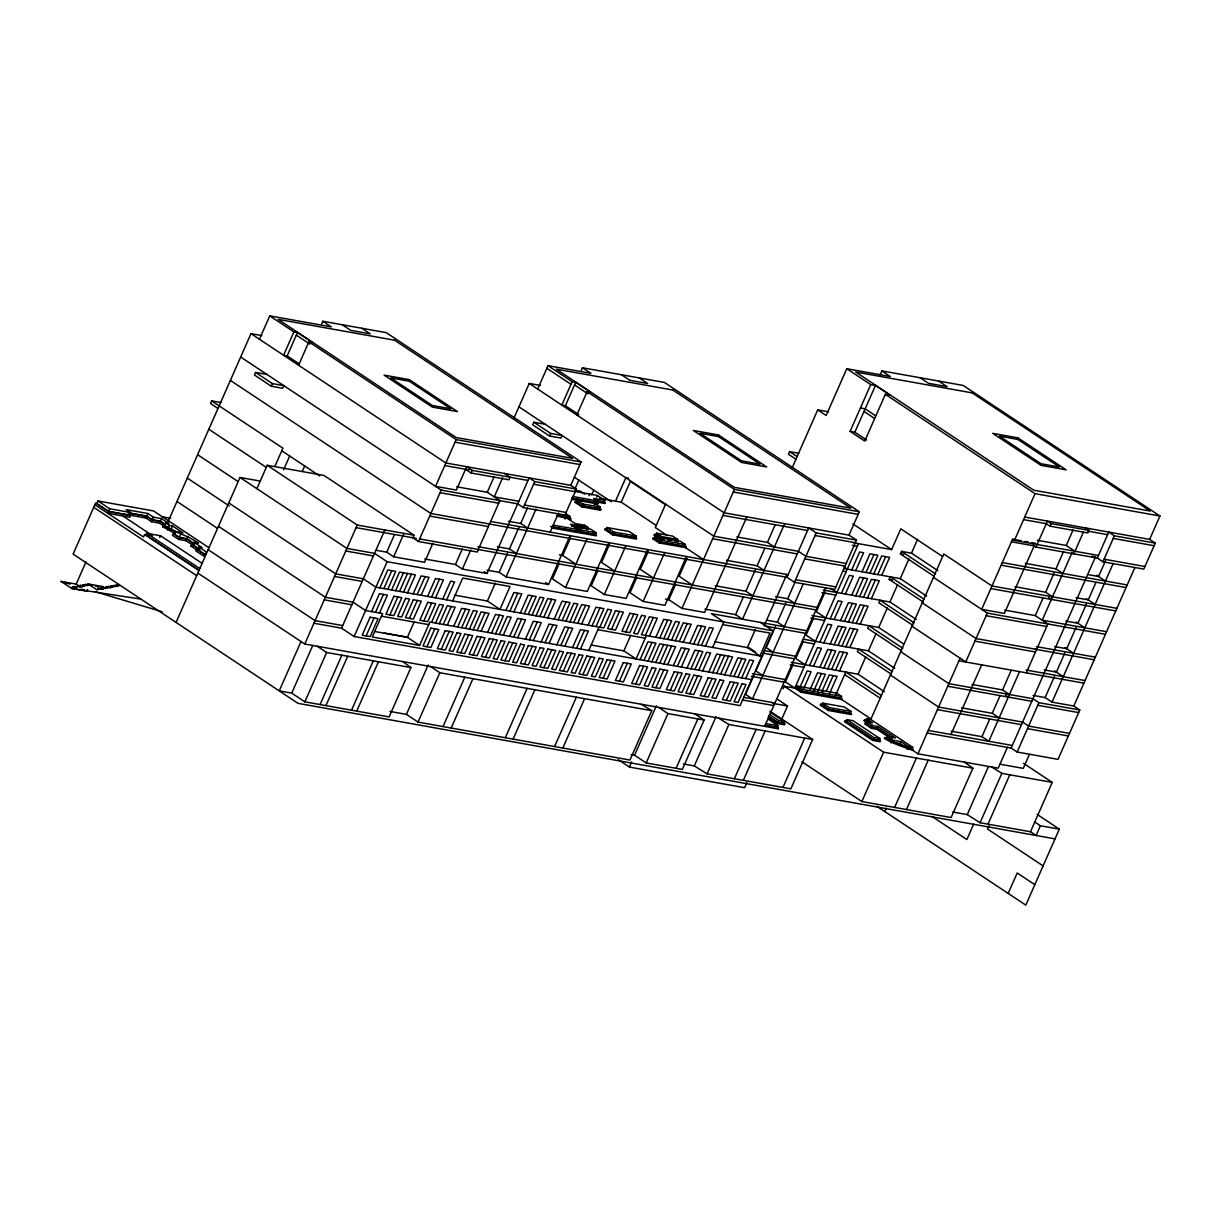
<?xml version="1.0" encoding="UTF-8"?>
<svg xmlns="http://www.w3.org/2000/svg" width="1221" height="1221" viewBox="0 0 1221 1221"><rect width="100%" height="100%" fill="white"/><g stroke="black" fill="none" stroke-linecap="round" stroke-linejoin="round"><path stroke-width="1.5" d="M208.974 547.725L153.525 510.927L97.985 500.976L96.871 503.54L108.562 511.309L146.001 518.055L151.541 521.733L159.615 523.183L164.225 526.236M75.839 587.393L72.466 586.797L71.718 588.491L61.05 581.425L76.19 584.126L80.769 587.164M76.19 584.126L85.989 561.919M108.562 511.309L109.692 508.745L130.464 512.469L129.334 515.018M94.872 504.746L107.814 513.308L129.823 517.246L130.571 515.537L108.562 511.599L107.814 513.308L143.544 537.026L144.673 534.477L198.962 570.497M82.707 586.736L77.671 585.836L76.908 587.545L75.061 586.309L74.313 588.018L72.466 586.797M83.623 585.958L80.265 585.347L79.518 587.057L77.671 585.836M86.218 585.485L82.86 584.874L82.112 586.584L80.265 585.347M92.186 585.607L85.455 584.401L84.707 586.095L82.86 584.874M103.205 586.629L88.049 583.913L87.302 585.622L85.455 584.401M87.607 589.499L86.859 591.208L71.718 588.491L140.934 599.099M123.703 514.316L122.955 516.025L152.472 535.607M103.083 589.239L98.046 588.339L97.283 590.048L88.049 583.913M103.999 588.461L100.641 587.866L99.893 589.56L98.046 588.339M106.609 587.988L103.236 587.377L102.488 589.087L100.641 587.866M110.882 587.805L105.83 586.904L105.082 588.598L103.236 587.377M111.798 587.026L108.44 586.416L107.677 588.125L105.83 586.904M114.392 586.538L111.035 585.943L110.287 587.652L108.44 586.416M116.987 586.065L113.629 585.47L112.881 587.164L111.035 585.943M119.597 585.592L116.224 584.981L115.476 586.691L113.629 585.47M130.464 513.141L146.749 516.056L147.878 513.492L153.419 517.17L161.493 518.62L168.88 523.519L165.781 522.97L164.652 525.518L177.427 532.493M146.001 518.055L146.749 516.346L152.289 520.024L160.363 521.474L164.972 524.542M118.849 584.447L118.071 586.202L116.224 584.981M151.541 521.733L152.289 520.024M146.749 516.056L152.289 519.734L153.419 517.17M198.962 570.207L145.91 534.996L146.673 533.287L160.562 535.775L201.892 563.202M220.894 402.548L211.63 400.885L210.485 403.479L217.994 408.47M152.289 519.734L160.363 521.169L161.493 518.62M159.615 523.183L160.363 521.474M175.305 533.592L162.652 526.709L163.416 524.999C174.466 532.57 187.515 535.18 198.428 543.131L194.078 542.353L192.949 544.902L199.618 549.328M159.814 537.484L160.562 535.775M168.177 521.413L250.992 333.638L261.904 335.592M167.582 529.975L168.33 528.266M168.345 527.976L169.475 525.412L172.573 525.976L183.043 532.921L175.58 531.578L174.45 534.142L179.38 537.408L186.828 538.736L194.307 543.696M170.681 530.525L171.444 528.83M171.444 528.525L172.573 525.976M259.432 339.24L269.749 315.873L331.257 326.877L322.817 321.276L321.672 323.87M179.38 537.408L180.51 534.844M179.38 537.698L173.214 533.623L172.466 535.317L178.617 539.407L179.38 537.698L186.828 539.041L194.521 544.139M255.586 372.42L254.441 375.015L271.321 386.218L282.677 388.263L283.821 385.653L272.466 383.623L255.586 372.42L266.941 374.45M186.828 538.736L187.958 536.187M178.617 539.407L186.08 540.735L186.828 539.041M197.634 550.518L190.964 546.092L191.712 544.383M196.612 549.145L195.848 550.839L204.472 556.562L205.22 554.853L196.612 549.145L199.71 549.694L186.08 540.735M198.977 547.1L197.848 549.664L205.235 554.563L206.364 551.999L198.977 547.1L202.076 547.664L194.078 542.353M298.58 365.232L308.882 341.849L312.484 342.491L297.481 332.524L293.879 331.883L283.577 355.265L287.164 355.906L299.176 363.873M271.321 386.218L272.466 383.623M287.164 355.906L297.481 332.524M176.068 622.42L240.003 477.457L259.829 480.998M256.883 488.659L267.201 465.277L323.977 475.442L414.011 535.195L412.866 537.789L418.498 541.529L477.167 552.029L499.862 500.595L487.286 492.261L456.639 486.767M274.893 466.376L282.921 448.199L211.63 400.885M283.593 469.81L289.713 455.952M302.426 471.108L304.716 465.903M301.007 641.529L279.243 690.888L291.727 693.116L304.868 701.831L389.117 716.925L410.882 667.566L402.747 661.553M197.833 573.061L304.762 644.016L357.234 525.03L414.011 535.195M291.727 693.116L312.744 645.466M304.868 701.831L326.633 652.472L410.882 667.566M313.934 623.229L341.559 628.174L384.874 529.975M376.312 550.305L386.736 552.182L394.368 534.859M320.085 704.563L341.865 655.204M354.121 636.523L387.133 561.706L773.061 630.799L740.063 705.616L354.121 636.523L341.559 628.174M325.931 705.616L347.71 656.257M379.884 587.881L387.79 569.948L395.741 571.367L387.835 589.3M386.736 552.182L393.681 556.776L403.983 533.409M371.55 611.614L379.456 593.681L387.408 595.115L379.502 613.034M383.867 588.583L391.773 570.665M375.534 612.316L383.44 594.398M366.163 635.866L374.069 617.948M250.931 333.608L445.863 462.973L570.787 485.332L581.089 461.965L456.181 439.591L435.561 486.355L456.379 490.079L466.681 466.697L472.252 470.39L527.991 480.479M391.62 589.972L399.526 572.054L415.43 574.893L407.524 592.826M395.589 590.689L403.495 572.756M418.498 541.529L441.193 490.094L499.862 500.595M399.572 591.391L407.478 573.473M389.911 614.896L397.817 596.977M351.541 710.195L373.305 660.836M403.541 592.109L411.446 574.191M356.7 711.126L378.479 661.751M432.921 543.253L424.526 562.301L393.681 556.776M413.202 593.833L421.108 575.915L429.044 577.335L421.138 595.268M417.17 594.551L425.076 576.617M465.537 469.307L471.108 473L472.252 470.39M409.401 618.391L417.307 600.457M374.633 631.486L407.387 637.347L414.255 621.764M427.579 596.413L435.485 578.495L443.437 579.914L435.531 597.832M431.547 597.13L439.453 579.197M423.794 620.97L431.7 603.037M513.965 418.101L529.242 383.455L540.491 385.47M218.467 526.297L325.381 597.252L353.022 602.197L365.583 610.546L382.585 613.583L372.268 636.965L419.581 645.436L429.899 622.054L751.525 679.639M424.786 558.989L455.433 564.484L462.301 548.885M487.286 492.261L494.169 476.663M431.547 622.359L439.453 604.426L443.437 605.143L435.531 623.061M442.719 599.129L450.625 581.196L454.594 581.913L446.688 599.832M537.683 389.056L548 365.674L590.918 373.367L582.478 367.765L581.333 370.36M426.923 646.748L434.829 628.83M455.433 564.484L462.377 569.078L470.772 550.03M502.625 477.808L494.23 496.855L518.833 501.266M439.316 623.748L447.222 605.814L455.174 607.234L447.268 625.167M452.64 600.9L462.728 578.037L510.042 586.507L499.954 609.371L487.393 601.037L454.639 595.161M443.284 624.45L451.19 606.532M533.836 422.237L532.692 424.832L549.572 436.034L560.927 438.064L562.072 435.47L550.717 433.44L533.836 422.237L545.192 424.267M389.972 711.446L406.41 714.377L428.174 665.018M441.3 649.328L449.206 631.394M453.693 626.312L461.599 608.394L469.551 609.813L461.645 627.747M457.677 627.029L465.583 609.096M418.04 722.099L439.804 672.74L651.739 710.683L629.96 760.042L418.04 722.099L406.41 714.377M462.377 569.078L486.981 573.488L529.151 477.884L534.767 481.623L576.404 489.072L564.957 515.048L523.321 507.6L517.689 503.861L498.351 500.396M576.831 415.033L587.133 391.666L590.689 392.292L575.686 382.341L572.13 381.7L561.813 405.082L565.369 405.723L578.876 414.682M549.572 436.034L550.717 433.44M465.43 628.418L473.336 610.485L477.304 611.202L469.398 629.136M565.369 405.723L575.686 382.341M523.321 507.6L534.767 481.623M460.79 652.808L468.696 634.889M473.183 629.807L481.089 611.874L489.041 613.308L481.135 631.226M486.996 570.131L499.145 572.298L507.554 553.25M497.298 546.749L509.462 548.916L518.833 527.701M508.531 521.291L520.695 523.458L527.564 507.875M487.393 601.037L495.314 583.073M477.167 630.524L485.073 612.591M499.145 572.298L506.089 576.907L536.034 509.02M473.092 655.021L480.998 637.087M443.025 726.571L464.789 677.212M487.576 632.386L495.482 614.453L503.434 615.872L495.528 633.806M491.544 633.089L499.45 615.17M451.175 728.037L472.939 678.678M485.393 657.219L493.299 639.3M505.937 610.439L513.843 592.521L521.779 593.94L513.873 611.858M499.313 634.477L507.219 616.559L511.187 617.261L503.281 635.195M509.905 611.156L517.811 593.223M550.152 532.097L558.562 513.049M509.722 636.339L517.628 618.421L525.564 619.841L517.658 637.774M575.259 488.202L578.861 480.036M520.314 613.018L528.22 595.085L536.172 596.52L528.266 614.438M565.125 519.093L565.872 517.399L575.106 523.519L584.783 525.244L587.866 527.289L587.118 528.998L578.418 527.441M513.69 637.057L521.596 619.139M524.282 613.72L532.188 595.802M504.899 660.714L512.805 642.78M575.091 502.38L575.457 501.526L582.234 506.028L600.854 509.355L600.488 510.21L581.852 506.883L575.091 502.38L578.815 503.052M566.025 513.843L570.329 516.697L569.581 518.406L556.547 516.071M570.451 519.78L570.817 518.925L568.055 517.078M532.051 615.125L539.957 597.191L543.925 597.908L536.019 615.827M582.234 505.723L582.997 504.029L600.381 507.127L599.618 508.836L582.234 505.723L576.694 502.045L577.457 500.351L582.997 504.029M581.852 506.883L582.234 506.028M574.358 525.228L575.106 523.519M506.089 576.907L548.519 584.508L570.07 535.668M525.427 639.163L533.333 621.23L541.285 622.649L533.379 640.582M559.31 563.247L552.426 578.846L565.552 587.56L587.316 591.452L608.867 542.612M559.34 554.853L562.744 555.463L570.665 537.499M574.893 528.113L575.64 526.404L590.552 529.075L596.092 532.753L595.329 534.447L580.433 531.791L577.67 529.945M589.026 495.802L589.774 494.093M591.697 494.887L593.864 489.987M529.395 639.865L537.301 621.947M539.804 616.513L547.71 598.58L555.662 599.999L547.756 617.933M587.866 527.289L570.482 524.175L578.83 529.716L578.082 531.425L550.518 526.495M580.433 531.791L581.181 530.082L596.092 532.753M580.433 532.081L580.051 532.936L596.199 535.821L596.565 534.966L580.433 532.081L577.716 530.28M543.788 617.216L551.694 599.297M596.672 497.176L597.42 495.467L604.883 500.412L604.136 502.121L572.481 496.413M584.035 526.953L584.783 525.244M594.093 505.158L594.841 503.464L600.381 507.127M524.389 664.193L532.295 646.275M571.718 498.107L596.642 502.579L597.39 500.869L593.711 498.412L604.883 500.412M587.255 526.877L587.118 528.998M571.428 499.282L597.512 503.937L597.878 503.098L595.421 501.465M586.752 529.548L587.118 528.693L588.354 529.517M541.132 641.971L549.038 624.038L556.99 625.473L549.084 643.391M565.552 587.56L587.103 538.72M554.197 619.078L562.103 601.159L570.054 602.579L562.148 620.497M545.1 642.689L553.006 624.755M505.311 737.728L527.075 688.369M558.165 619.795L566.071 601.861M615.521 501.159L625.824 477.777L628.662 478.296M543.879 667.689L551.785 649.77M513.11 739.117L534.874 689.758M606.974 527.518L606.211 529.212L612.988 533.714L635.347 537.713L636.095 536.004L629.319 531.517L606.974 527.518L613.736 532.005L636.095 536.004M565.934 621.184L573.839 603.25L577.808 603.968L569.902 621.901M556.837 644.78L564.743 626.861L572.695 628.281L564.789 646.199M599.786 498.351L621.199 502.182L630.357 481.395L665.537 504.746M560.821 645.497L568.727 627.563M573.687 622.573L581.593 604.639L589.545 606.074L581.639 623.992M612.988 533.714L613.736 532.005M612.606 534.859L612.988 534.004L636.584 538.232L636.202 539.087L612.606 534.859L604.609 529.548L604.975 528.693L612.988 534.004M598.107 570.207L591.223 585.79L604.349 594.505L626.129 598.397L647.664 549.557M609.462 544.444L601.541 562.408L614.667 571.123M577.655 623.29L585.561 605.357M572.542 647.588L580.448 629.67L588.4 631.089L580.494 649.023M563.369 671.184L571.275 653.25M576.526 648.305L584.432 630.387M588.064 625.152L595.97 607.219L603.922 608.638L596.016 626.571M604.349 594.505L625.9 545.665M592.048 625.854L599.954 607.936M588.766 650.503L599.068 627.121L375.9 587.164L363.324 578.815L335.699 573.87L228.77 502.915M582.86 674.664L590.766 656.745M554.593 746.55L576.373 697.191M665.598 504.181L655.28 527.564L667.063 535.378M611.538 629.349L619.444 611.416M658.958 538.369L654.212 535.225L654.593 534.371L658.043 534.981M703.494 559.554L685.576 547.664L659.111 542.918L652.93 538.812L653.296 537.973L656.837 538.598M636.904 577.151L630.021 592.734L643.162 601.449L664.926 605.341L686.461 556.501M648.259 551.388L640.338 569.352L653.464 578.067M676.968 541.147L677.716 539.438L672.603 536.05L656.577 533.18L655.83 534.89L659.661 537.423M655.295 536.782L654.532 538.492L659.493 541.773L684.706 546.291L685.469 544.581L680.509 541.3L655.295 536.782L660.24 540.064L685.469 544.581M562.835 748.015L584.6 698.656M659.493 541.773L660.24 540.064M677.716 539.438L661.69 536.568L660.927 538.278L664.499 538.919M659.111 542.918L659.493 542.078L685.943 546.81L685.576 547.664M603.113 678.296L611.019 660.363M625.915 631.929L633.821 613.995M643.162 601.449L664.697 552.609M591.132 645.009L623.885 650.869L630.753 635.286M619.398 681.211L627.304 663.278M645.421 635.408L653.327 617.49M646.382 635.592L636.08 658.974L623.885 650.869M649.389 636.126L657.295 618.192L649.343 616.773L641.437 634.706L761.828 656.257M640.063 659.676L647.969 641.758L655.921 643.177L648.015 661.11M665.414 599.068L668.818 599.679L675.701 584.096M687.057 558.333L679.135 576.297L692.261 585.012M644.032 660.393L651.938 642.475M655.83 637.27L663.736 619.352L671.672 620.772L663.766 638.705M635.668 684.126L643.574 666.193M659.798 637.988L667.704 620.07M651.8 661.782L659.706 643.864L675.595 646.703L667.689 664.621M655.769 662.499L663.675 644.566M667.551 639.377L675.457 621.458L679.441 622.161L671.535 640.094M668.818 599.679L681.959 608.394L734.432 489.407L859.309 511.767L848.992 535.149L724.114 512.789L529.242 383.455M659.737 663.201L667.643 645.283M663.72 663.919L671.626 645.985M675.32 640.766L683.226 622.847L691.178 624.267L683.272 642.185M655.921 687.744L663.827 669.825M679.288 641.483L687.194 623.549M673.366 665.643L681.272 647.725L689.224 649.145L681.318 667.063M618.375 759.752L629.38 767.063L631.623 761.965M631.074 754.609L634.554 755.219L656.318 705.86M677.35 666.361L685.256 648.427M689.697 643.345L697.603 625.411L705.555 626.846L697.649 644.764M670.298 690.323L678.204 672.405M746.825 516.865L704.67 612.454L681.959 608.394M693.681 644.047L701.587 626.129M686.996 668.085L694.902 650.152L702.853 651.587L694.947 669.505M646.184 762.942L667.948 713.583L704.105 720.054L682.341 769.413L646.184 762.942L634.554 755.219M690.979 668.803L698.885 650.869M701.434 645.436L709.34 627.518L713.308 628.235L705.402 646.153M798.671 453.281L789.59 451.663L788.445 454.258L795.955 459.233M698.733 670.192L706.638 652.258L710.607 652.976L702.701 670.894M689.804 693.818L697.71 675.885M712.621 647.451L723.855 621.993L711.294 613.644L806.822 630.753M792.307 467.506L817.719 409.874L828.433 411.798M708.76 671.977L716.666 654.059L732.569 656.898L724.664 674.831M704.929 609.142L735.576 614.636L743.207 597.313M715.247 585.759L745.894 591.254L755.25 570.024M726.48 560.302L757.112 565.796L764.758 548.473M736.782 536.919L767.429 542.414L775.06 525.091M879.669 375.915L881.883 370.909L890.323 376.511L846.794 368.727L826.159 415.476L817.719 409.874M712.743 672.695L720.649 654.761M704.181 696.382L712.087 678.464M716.712 673.397L724.618 655.479M676.083 768.299L697.863 718.94M784.676 523.641L742.521 619.23L735.576 614.636M720.68 674.114L728.586 656.196M729.96 675.778L737.866 657.844L745.817 659.279L737.911 677.197M683.409 763.98L694.306 765.918L716.071 716.559M733.928 676.495L741.834 658.562M755.295 629.609L747.374 647.573L759.935 655.921L770.024 633.058L722.71 624.587M726.327 700.35L734.233 682.432M764.087 625.9L786.767 574.465M850.106 431.379L870.741 384.615L875.472 385.454L890.094 395.177L885.362 394.322L864.743 441.086L850.106 431.379L854.837 432.219L866.544 439.987M741.696 677.884L749.602 659.951L753.571 660.668L745.665 678.586M786.95 577.304L808.714 527.93L816.223 532.921L856.501 540.125L834.721 589.484L794.444 582.28L786.95 577.304L489.804 524.099M854.837 432.219L875.472 385.454M707.096 773.855L728.861 724.48L812.652 739.483L790.872 788.842L707.096 773.855L694.306 765.918M794.444 582.28L816.223 532.921M753.952 675.289L745.543 694.337L752.487 698.946L803.296 583.745M764.254 651.907L755.86 670.955L762.804 675.564M775.533 626.342L766.178 647.573L773.107 652.182M766.971 620.253L777.395 622.115L785.805 603.067M775.549 596.565L787.713 598.733L794.917 582.402M734.37 778.739L756.135 729.38M764.651 726.358L825.778 587.774M782.554 681.379L785.408 681.883L793.055 664.56M803.372 641.178L795.726 658.501L805.112 664.728M813.674 617.811L806.043 635.118L815.414 641.346M824.999 592.139L816.345 611.736L825.732 617.963M783.058 688.812L784.203 686.217L794.795 688.11L858.5 543.666M743.36 780.341L765.124 730.982M746.87 782.615L744.642 787.698L629.38 767.063M777.594 723.549L777.96 722.695L784.798 723.916L784.416 724.77L777.594 723.549L768.238 717.338M777.975 722.405L778.754 720.604L784.34 721.611L783.561 723.397L777.975 722.405L768.467 716.101M768.406 719.291L778.036 725.686L777.289 727.395L765.033 725.198M781.409 719.856L787.53 705.997L776.693 698.809M304.762 644.016L778.159 728.769L778.525 727.914L765.033 725.503M797.16 686.065L796.413 687.774L801.388 691.086L840.842 698.153L841.59 696.443L836.614 693.131L797.16 686.065L802.136 689.377L841.59 696.443M800.381 686.355L807.157 670.985L811.126 671.687L803.601 688.766M809.569 665.521L817.475 647.603L821.443 648.305L813.537 666.239M819.871 642.139L827.777 624.221L831.76 624.938L823.854 642.856M830.188 618.757L838.094 600.839L842.063 601.556L834.157 619.474M841.422 593.299L849.328 575.381L853.296 576.098L845.39 594.017M851.724 569.917L859.63 551.999L863.613 552.716L855.707 570.634M800.243 688.461L800.991 686.751M801.007 692.231L801.388 691.376L842.078 698.671L841.696 699.526L801.007 692.231L785.408 681.883M801.388 691.086L802.136 689.377M809.935 689.896L817.46 672.832L825.411 674.251L817.887 691.33M819.871 667.368L827.777 649.45L835.729 650.869L827.823 668.787M830.188 643.986L838.094 626.068L846.031 627.487L838.125 645.421M840.491 620.604L848.397 602.686L856.348 604.105L848.442 622.038M851.724 595.146L859.63 577.228L867.582 578.647L859.676 596.581M862.041 571.764L869.947 553.846L877.884 555.265L869.978 573.198M813.903 690.613L821.443 673.534M823.839 668.085L831.745 650.152M834.157 644.703L842.063 626.77M844.474 621.321L852.38 603.403M855.692 595.863L863.598 577.93M866.01 572.481L873.915 554.563M814.529 691.025L815.277 689.316M821.672 692.002L829.196 674.923L837.148 676.358L829.608 693.421M831.608 669.474L839.514 651.541L847.466 652.976L839.56 670.894M841.91 646.092L849.816 628.159L857.768 629.593L849.862 647.512M852.227 622.71L860.133 604.792L868.085 606.211L860.179 624.129M863.461 597.252L871.367 579.319L879.318 580.753L871.412 598.672M873.763 573.87L881.669 555.952L889.621 557.371L881.715 575.289M822.282 692.414L823.03 690.704M782.951 787.423L804.715 738.064M826.388 691.01L833.165 675.64M835.576 670.176L843.482 652.258M845.894 646.809L853.8 628.876M856.196 623.427L864.102 605.494M867.429 597.969L875.335 580.036M877.746 574.587L885.652 556.654M820.619 704.288L820.253 705.143L828.25 710.454L851.22 714.56L851.602 713.705L828.632 709.599L820.619 704.288L824.16 704.914M822.618 703.098L821.855 704.807L828.632 709.294L850.365 713.186L851.113 711.477L844.352 706.99L822.618 703.098L829.38 707.6L851.113 711.477M853.342 542.75L891.62 549.603L900.793 528.815L942.627 556.578M828.632 709.294L829.38 707.6M828.25 710.454L828.632 709.599M835.866 694.535L845.802 672.008L881.44 695.665M835.851 694.841L836.614 693.131M923.274 602.06L889.178 579.426L890.323 576.831L924.419 599.45M934.492 576.602L900.411 553.968L901.556 551.373L911.492 553.159L937.835 570.634M791.345 662.27L858.104 674.221L865.735 656.898M803.372 639.194L868.406 650.839L876.052 633.516M811.965 615.506L878.723 627.457L887.362 607.86M823.198 590.048L889.956 601.999L897.588 584.676M843.833 568.513L900.259 578.617L908.912 559.02M911.492 553.159L917.612 539.3M846.794 719.581L846.031 721.29L873.122 739.254L879.318 740.369L880.082 738.659L852.991 720.695L846.794 719.581L873.87 737.56L880.082 738.659M867.231 722.847L864.163 720.802L864.529 719.947L868.253 720.619M891.559 737.591L877.472 728.235L871.87 727.228L866.345 723.549L867.093 721.84L872.633 725.518L878.22 726.526L895.451 737.957L886.751 736.4L886.003 738.11C894.23 742.826 903.342 745.314 911.965 749.022L912.728 747.313L870.863 719.535L866.528 718.757L865.765 720.466L870.39 723.534M870.878 719.245L943.772 553.983L991.971 585.973L1116.894 608.333M871.87 727.228L872.633 725.518M871.87 727.533L865.094 723.03L864.727 723.885L871.489 728.372L871.87 727.533L877.456 728.525L892.002 738.186M877.472 728.235L878.22 726.526M871.489 728.372L877.09 729.38L877.456 728.525M872.74 740.414L873.107 739.56L880.555 740.888L880.188 741.742L872.74 740.414L844.428 721.626L844.795 720.772L873.107 739.56M873.122 739.254L873.87 737.56M888.491 738.552L889.239 736.843M861.843 801.556L883.622 752.197L972.878 768.177L951.113 817.536L861.843 801.556L801.938 761.797M891.544 741.788L892.292 740.079L900.991 741.635L908.378 746.535L912.728 747.313M891.162 742.933L891.544 742.078L900.228 743.635L907.615 748.534L913.201 749.541L912.835 750.396C903.158 746.886 893.314 743.803 884.386 738.446L884.767 737.591L891.544 742.078M899.862 744.489L900.228 743.635M900.243 743.345L900.991 741.635M907.615 748.244L908.378 746.535M907.234 749.389L907.615 748.534M884.843 811.583L886.339 808.165M912.835 750.396L917.963 753.8L960.118 658.195M1021.336 540.781L1012.606 539.209L981.669 609.355L1004.379 613.415L1034.172 545.879L1011.461 541.803M894.627 807.417L916.391 758.058M1012.606 539.209L1014.422 540.415L1035.042 493.65L1159.95 516.01L1149.633 539.392L1024.724 517.032M1105.432 634.31L987.285 613.095L965.75 661.935L911.919 626.205M906.486 809.538L928.25 760.179M950.976 734.477L981.684 664.865M1033.088 545.161L1035.988 547.084L1047.435 521.108L1051.189 523.595L1089.04 530.372L1087.896 532.966L1050.045 526.19L1046.29 523.702L1023.58 519.627M1050.045 526.19L1051.189 523.595M951.312 731.211L981.959 736.69L989.59 719.367M961.629 707.829L992.261 713.308L999.907 695.985M971.931 684.447L1002.578 689.926L1011.217 670.329M1004.639 610.103L1035.286 615.598L1042.932 598.275M1014.956 586.721L1045.664 592.246L1053.998 573.153M1025.274 563.339L1055.967 568.864L1063.552 551.51M1037.377 540.277L1066.284 545.482L1073.091 529.868M1019.535 671.642L988.827 741.254L981.959 736.69M1083.378 532.203L1073.839 553.861L1072.023 552.655L1042.23 620.192L1106.577 631.715M1026.312 672.771L1047.862 623.931L1035.286 615.598M952.838 812.041L967.246 814.605L988.262 766.956M973.61 824.19L966.834 839.544L931.928 816.391M1007.371 747.374L998.198 768.162L917.963 753.8M927.121 733.012L1011.156 748.061L1095.481 556.852L1091.879 556.211M980.081 822.725L1001.846 773.366L1052.243 782.386L1030.478 831.745L980.081 822.725L967.246 814.605M1097.297 558.058L1108.76 532.081L1114.391 535.821L1155.264 543.131L1143.802 569.108L1102.929 561.797L1097.297 558.058L1035.988 547.084M1017.154 752.044L1038.934 702.686L1079.807 709.996L1058.042 759.355L1017.154 752.044L1011.156 748.061M1102.929 561.797L1114.391 535.821M988.003 824.144L1009.782 774.786M1032.997 695.375L1045.161 697.557L1054.517 676.327M1064.788 653.052L1056.394 672.099L1044.23 669.917M1076.067 627.487L1066.696 648.717L1054.654 646.565M1086.339 604.212L1077.929 623.259L1065.765 621.077M1095.878 582.554L1088.247 599.877L1076.083 597.695M1105.432 560.912L1098.549 576.495L1088.125 574.633M989.01 825.762L987.56 829.044L1043.1 865.903M1045.161 697.557L1052.044 702.121L1113.079 563.736M1029.379 754.517L1023.259 768.375L1000.091 764.224M1052.044 702.121L1073.808 706.013L1134.843 567.643M1008.18 893.436L1017.2 872.984L1034.828 884.676M876.892 806.303L1025.808 905.127L1059.324 829.135L1040.399 825.747L1036.11 835.485L1030.478 831.745M881.883 370.909L963.201 385.439L1159.95 516.01M860.423 407.997L865.155 408.837L875.396 415.644M322.817 321.276L386.218 332.631L581.089 461.965M582.478 367.765L664.422 382.432L859.309 511.767M629.838 380.311L647.695 383.531L639.194 377.884M1087.758 531.12L1107.615 534.676M1113.247 538.415L1154.12 545.726M1024.831 541.407L1028.326 542.032M1031.821 542.658L1035.316 543.284M1014.422 540.415L1098.442 555.463M455.036 442.2L579.944 464.56M733.287 492.002L858.149 514.362M1104.074 559.187L1144.947 566.513M1002.288 562.591L1127.197 584.951M444.719 465.567L469.154 469.948M722.969 515.384L807.569 530.54M1001.144 565.186L1126.052 587.56M574.999 490.186L580.341 491.147L584.951 494.2M574.832 491.422L597.42 495.467M471.108 473L508.959 479.777L510.103 477.167L504.532 473.473M533.623 484.218L575.259 491.666M815.079 535.515L855.341 542.719M852.197 545.344L857.356 546.26M900.411 553.968L903.723 554.563M596.046 500.976L605.372 502.64L604.99 503.495L595.68 501.831M571.81 498.427L597.878 503.098M524.465 505.006L566.101 512.454M712.667 538.766L797.252 553.922M990.826 588.568L1115.735 610.927M846.184 563.507L805.906 556.303L798.397 551.312L713.812 536.172L518.925 406.837M440.033 492.689L498.702 503.189M557.295 514.362L570.329 516.697M804.761 558.897L845.039 566.101M556.562 515.72L565.872 517.399M563.568 517.628L570.817 518.925M654.212 535.225L657.661 535.836M668.055 539.545L671.626 540.186M660.927 538.568L664.377 539.194M667.841 539.804L671.291 540.43M674.74 541.04L678.204 541.666M842.688 571.107L846.122 571.718M889.178 579.426L892.49 580.021M652.93 538.812L656.455 539.453M571.474 526.19L574.938 526.816M553.113 525.122L578.83 529.716M552.182 527.09L579.319 531.944L578.937 532.799L551.816 527.945M490.949 521.504L788.094 574.694M489.545 523.977L430.876 513.476L230.372 380.403M795.588 579.685L835.866 586.889M429.731 516.071L488.4 526.572M986.141 615.689L1046.702 626.526M822.054 592.643L835.82 595.1M477.96 546.642L817.139 607.371M1036.415 646.626L1095.344 657.173M419.642 538.934L478.311 549.435M1036.629 649.389L976.067 638.552L922.221 602.823M356.089 527.625L416.346 538.415M478.571 549.557L815.994 609.966M1035.271 649.221L1094.199 659.767M974.923 641.147L1035.484 651.983M810.82 618.101L824.587 620.558M1026.098 670.008L1085.026 680.555M147.878 513.492L126.145 509.6L130.464 512.469M161.645 516.681L170.635 518.284M345.787 551.007L373.412 555.952M765.811 626.205L805.677 633.348M958.973 660.79L1083.882 683.15M128.129 513.018L146.749 516.346M162.652 526.709L165.766 527.258M802.228 641.788L814.27 643.94M145.91 534.996L149.389 535.607M190.964 546.092L193.864 546.611M714.636 641.712L749.267 647.908L755.555 652.09M764.422 650.625L795.588 656.211M334.554 576.465L362.179 581.425M763.278 653.22L794.444 658.806M947.755 686.248L1031.776 701.297M1037.789 705.28L1078.662 712.591M597.924 629.715L645.237 638.186M790.201 664.865L803.967 667.322M752.38 673.702L785.286 679.593M324.237 599.847L351.877 604.792M751.22 676.297L784.141 682.188M937.438 709.63L1021.473 724.679M1069.489 733.378L1028.616 726.068L1022.618 722.084L938.583 707.035L890.368 675.045M798.137 687.789L795.176 687.255L801.388 691.376M1027.472 728.662L1068.344 735.973M381.425 616.178L428.754 624.648M342.704 625.579L315.079 620.634L208.15 549.679M384.34 633.043L407.997 637.27M743.803 697.389L774.969 702.975M928.265 730.417L1012.301 745.466M772.939 703.388L787.53 705.997M864.163 720.802L867.887 721.474M867.093 721.84L872.679 722.847L866.528 718.757M742.322 699.923L773.824 705.57M95.559 586.202L98.916 586.813M81.044 589.224L84.402 589.819M765.796 723.504L778.036 725.686M1055.036 838.873L298 703.342L73.107 554.09L95.635 503.021L108.562 511.599M61.05 581.425L70.085 584.142M95.406 591.742L162.317 611.828M718.559 718.101L728.861 724.48M641.422 704.288L651.739 710.683M991.803 767.017L1001.846 773.366M938.598 381.028L947.099 386.675L928.494 383.318L920.039 377.716M1149.633 539.392L1155.264 543.131M846.794 368.727L870.741 384.615M885.362 394.322L1035.042 493.65M1085.286 527.884L1089.04 530.372M1066.223 545.451L1074.984 551.251M864.01 411.446L874.251 418.238M1096.687 575.244L1105.432 581.059M1055.906 568.833L1062.85 573.443M1086.369 598.626L1095.115 604.441M1045.603 592.216L1052.533 596.81M1048.61 597.557L1051.327 599.374M1076.052 622.008L1084.813 627.823M789.59 451.663L797.099 456.639M1064.834 647.466L1073.58 653.281M901.556 551.373L935.637 573.992M852.869 523.87L891.62 549.603M933.455 577.365L987.285 613.095M621.397 374.694L629.899 380.341M1054.517 670.848L1063.262 676.663M848.992 535.149L856.501 540.125M900.259 578.617L926.602 596.092M1073.808 706.013L1079.807 709.996M548 365.674L572.13 381.7M587.133 391.666L734.432 489.407M574.542 384.936L588.049 393.895M546.855 368.284L570.985 384.294M844.154 567.048L847.267 569.123M889.956 601.999L916.284 619.474M1038.934 702.686L1032.92 698.702L948.9 683.653L900.686 651.663M914.102 622.832L880.02 600.213L878.876 602.808L912.957 625.442M1002.578 689.926L1009.462 694.49M1005.524 695.237L1008.256 697.054M767.429 542.414L774.373 547.008M830.707 588.354L836.965 592.506M878.723 627.457L903.509 643.91M902.868 648.29L868.787 625.671L867.643 628.266L901.724 650.9M992.261 713.308L999.144 717.872M757.112 565.796L764.056 570.39M868.406 650.839L894.749 668.314M787.713 598.733L794.657 603.342M892.566 671.672L858.47 649.053L857.325 651.648L891.422 674.282M1023.457 763.278L1052.243 782.386M361.798 328.251L370.238 333.852L350.748 330.372L342.307 324.771M621.199 502.182L656.379 525.534M682.86 544.749L685.943 546.81M574.328 477.197L611.294 501.724M745.894 591.254L752.823 595.848M656.577 533.18L661.69 536.568M654.593 534.371L659.34 537.515M653.296 537.973L659.493 542.078M858.104 674.221L884.431 691.697M777.395 622.115L784.34 626.724M570.787 485.332L576.404 489.072M594.184 500.931L596.642 502.579M595.039 502.304L597.512 503.937M598.153 507.554L600.854 509.355M596.855 507.005L599.618 508.836M597.771 508.409L600.488 510.21M844.657 674.618L880.28 698.259M633.913 536.462L636.584 538.232M760.5 622.451L773.061 630.799M1037.148 814.407L1059.324 829.135M1034.767 822.008L1040.399 825.747M269.749 315.873L293.879 331.883M308.882 341.849L456.181 439.591M296.337 335.119L309.844 344.093M841.696 699.526L871.122 719.047M910.133 747.496L913.201 749.541M575.64 526.404L581.181 530.082M864.529 719.947L867.612 721.993M877.09 729.38L890.17 738.064M886.751 736.4L892.292 740.079M784.203 686.217L883.622 752.197M520.695 523.458L527.64 528.067M562.744 555.463L575.869 564.178M240.674 357.02L441.193 490.094M770.039 711.217L812.652 739.483M770.1 712.164L784.34 721.611M781.669 721.855L784.798 723.916M769.261 714.3L778.754 720.604M768.604 716.483L777.96 722.695M509.462 548.916L516.407 553.525M775.045 726.709L778.159 728.769M545.604 582.57L548.519 584.508M484.203 571.642L486.981 573.488M694.734 713.827L704.105 720.054M281.776 450.793L319.673 475.946M658.577 707.356L667.948 713.583M267.201 465.277L357.234 525.03M208.822 429.243L266.392 467.445M387.133 561.706L374.557 553.357L346.932 548.412L240.003 477.457M197.604 454.7L238.049 481.547M187.286 478.083L229.289 505.967M407.387 637.347L419.581 645.436M430.433 666.513L439.804 672.74M176.969 501.465L217.414 528.311M165.781 522.97L169.475 525.412M160.363 521.169L164.804 524.114M317.246 646.245L326.633 652.472M97.985 500.976L109.692 508.745M146.673 533.287L199.725 568.498M93.727 507.325L196.688 575.656M964.376 762.102L972.878 768.177M370.1 617.231L362.194 635.164L370.146 636.584L378.052 618.665L370.1 617.231M393.849 596.26L385.943 614.194L393.895 615.613L401.801 597.68L393.849 596.26M405.586 598.366L397.68 616.284L401.648 617.002L409.554 599.068L405.586 598.366M413.339 599.755L405.433 617.673L413.385 619.093L421.291 601.175L413.339 599.755M427.732 602.319L419.81 620.253L427.762 621.672L435.668 603.754L427.732 602.319M430.845 628.113L422.939 646.031L430.891 647.466L438.797 629.532L430.845 628.113M445.238 630.692L437.332 648.61L445.268 650.03L453.174 632.112L445.238 630.692M456.959 632.783L449.053 650.717L453.037 651.419L460.943 633.501L456.959 632.783M464.728 634.172L456.822 652.106L464.774 653.525L472.68 635.607L464.728 634.172M477.029 636.385L469.123 654.303L477.075 655.723L484.981 637.805L477.029 636.385M489.331 638.583L481.425 656.501L489.377 657.936L497.283 640.002L489.331 638.583M501.068 640.689L493.162 658.607L497.13 659.325L505.036 641.391L501.068 640.689M508.821 642.078L500.915 659.996L508.867 661.416L516.773 643.498L508.821 642.078M520.558 644.169L512.652 662.103L516.62 662.805L524.526 644.886L520.558 644.169M528.311 645.558L520.405 663.491L528.357 664.911L536.263 646.993L528.311 645.558M540.048 647.664L532.142 665.582L536.126 666.3L544.032 648.382L540.048 647.664M547.817 649.053L539.911 666.971L547.847 668.406L555.753 650.472L547.817 649.053M559.539 651.159L551.633 669.077L555.616 669.795L563.522 651.861L559.539 651.159M567.307 652.548L559.401 670.466L567.353 671.886L575.259 653.968L567.307 652.548M579.044 654.639L571.138 672.573L575.106 673.275L583.012 655.356L579.044 654.639M586.797 656.028L578.891 673.961L586.843 675.381L594.749 657.463L586.797 656.028M607.707 609.325L599.801 627.243L603.785 627.96L611.69 610.027L607.707 609.325M615.476 610.714L607.57 628.632L615.506 630.067L623.412 612.133L615.476 610.714M599.282 658.272L591.376 676.19L595.36 676.907L603.266 658.974L599.282 658.272M607.051 659.661L599.145 677.579L607.096 679.013L615.002 661.08L607.051 659.661M629.853 613.293L621.947 631.211L629.899 632.631L637.805 614.712L629.853 613.293M641.59 615.384L633.684 633.317L637.652 634.02L645.558 616.101L641.59 615.384M623.321 662.576L615.415 680.494L623.366 681.913L631.272 663.995L623.321 662.576M639.606 665.491L631.7 683.409L639.636 684.828L647.542 666.91L639.606 665.491M652.09 667.719L644.184 685.653L648.153 686.355L656.074 668.436L652.09 667.719M659.859 669.108L651.953 687.041L659.889 688.461L667.795 670.527L659.859 669.108M674.236 671.687L666.33 689.606L674.282 691.04L682.188 673.107L674.236 671.687M685.973 673.794L678.067 691.712L682.035 692.429L689.941 674.496L685.973 673.794M693.726 675.182L685.82 693.101L693.772 694.52L701.678 676.602L693.726 675.182M708.119 677.747L700.213 695.68L708.149 697.099L716.055 679.181L708.119 677.747M719.841 679.853L711.935 697.771L715.918 698.488L723.824 680.57L719.841 679.853M730.25 681.715L722.344 699.648L730.295 701.068L738.201 683.134L730.25 681.715M741.986 683.821L734.08 701.739L738.064 702.457L745.97 684.523L741.986 683.821M972.175 392.887L855.707 372.039L1033.775 490.216L1150.243 511.065L972.175 392.887M1017.917 437.851L992.749 433.348L1040.964 465.338L1066.131 469.841L1017.917 437.851M1017.887 439.453L999.419 436.141L1040.994 463.736L1059.462 467.048L1017.887 439.453M394.551 340.216L278.098 319.353L456.15 437.53L572.618 458.379L394.551 340.216M672.771 390.018L556.303 369.169L734.37 487.347L850.839 508.195L672.771 390.018M409.264 379.609L384.096 375.106L432.31 407.097L457.478 411.599L409.264 379.609M718.513 434.966L693.345 430.464L741.559 462.454L766.727 466.971L718.513 434.966M409.233 381.211L390.766 377.9L432.341 405.494L450.808 408.806L409.233 381.211M718.482 436.569L700.015 433.272L741.59 460.851L760.057 464.163L718.482 436.569"/></g></svg>
